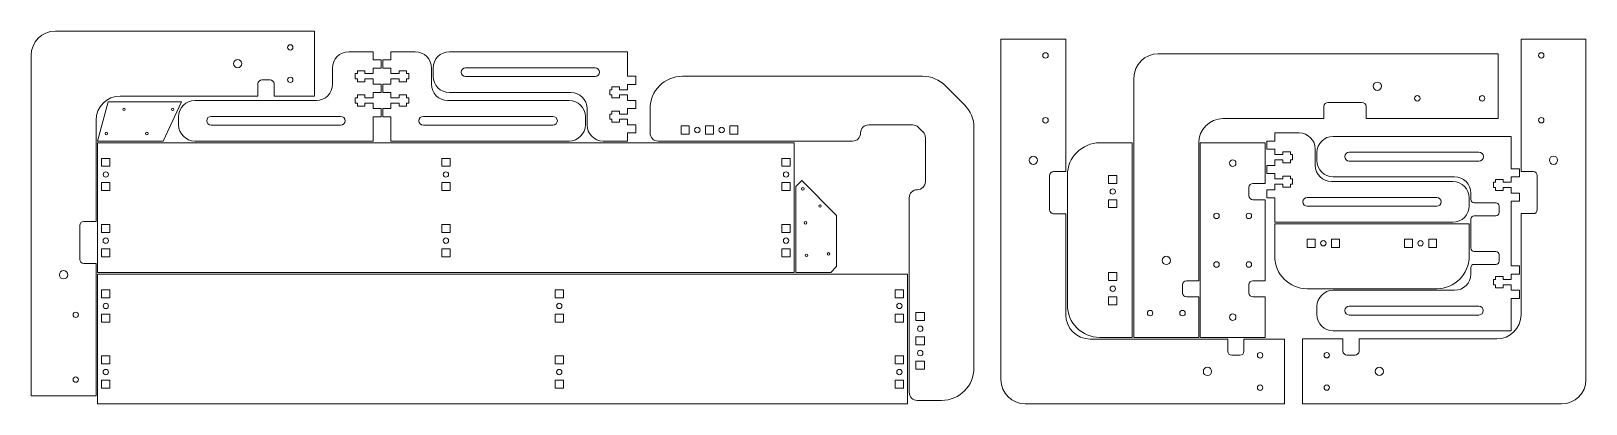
# Model space of a CAD drawing. Header units: inches. Extents: x 3 to 51, y 3.8 to 15.3.
import ezdxf

# ---------------------------------------------------------------- set-up
doc = ezdxf.new("R2010")
doc.units = ezdxf.units.IN
doc.header["$MEASUREMENT"] = 0

msp = doc.modelspace()

# ---------------------------------------------------------------- linework, layer by layer
at = {"color": 7, "linetype": 'Continuous', "lineweight": 15}
for p, q in [((11.801, 15.338), (3.799, 15.338)), ((11.801, 13.334), (11.801, 15.338)), ((34.989, 15.088), (32.989, 15.088)), ((32.989, 15.088), (32.989, 4.588)), ((34.989, 15.088), (34.989, 11.003)), ((49.043, 15.092), (51.047, 15.092)), ((49.043, 15.092), (49.043, 11.003)), ((51.047, 15.092), (51.047, 4.59)), ((3.047, 4.084), (3.047, 14.586)), ((13.605, 14.7), (12.853, 14.7)), ((13.605, 14.45), (13.605, 14.7)), ((13.855, 14.45), (13.605, 14.45)), ((13.855, 14.196), (13.855, 14.45)), ((13.905, 14.45), (13.905, 14.196)), ((14.155, 14.45), (13.905, 14.45)), ((14.155, 14.7), (14.907, 14.7)), ((14.155, 14.45), (14.155, 14.7)), ((15.961, 14.7), (21.463, 14.7)), ((21.463, 14.7), (21.463, 13.95)), ((48.343, 14.638), (37.843, 14.638)), ((48.343, 12.638), (48.343, 14.638)), ((12.351, 14.198), (12.351, 13.698)), ((13.121, 14.028), (13.055, 14.028)), ((13.055, 14.028), (13.055, 13.868)), ((13.351, 14.118), (13.121, 14.118)), ((13.121, 14.118), (13.121, 14.028)), ((13.351, 14.028), (13.351, 14.118)), ((13.605, 14.028), (13.351, 14.028)), ((13.605, 14.196), (13.855, 14.196)), ((13.605, 14.028), (13.605, 14.196)), ((13.905, 14.196), (14.155, 14.196)), ((14.155, 14.028), (14.155, 14.196)), ((14.155, 14.028), (14.409, 14.028)), ((14.409, 14.118), (14.639, 14.118)), ((14.409, 14.028), (14.409, 14.118)), ((14.639, 14.118), (14.639, 14.028)), ((14.639, 14.028), (14.705, 14.028)), ((14.705, 14.028), (14.705, 13.868)), ((15.409, 14.198), (15.409, 13.698)), ((15.459, 13.948), (15.459, 14.198)), ((20.461, 14.209), (16.461, 14.209)), ((16.461, 13.938), (20.461, 13.938)), ((21.713, 13.95), (21.463, 13.95)), ((21.713, 13.696), (21.713, 13.95)), ((30.569, 13.946), (23.155, 13.946)), ((10.051, 13.334), (10.051, 13.711)), ((10.174, 13.834), (10.424, 13.834)), ((10.547, 13.711), (10.547, 13.334)), ((13.055, 13.868), (13.121, 13.868)), ((13.121, 13.868), (13.121, 13.778)), ((13.121, 13.778), (13.351, 13.778)), ((13.351, 13.778), (13.351, 13.868)), ((13.351, 13.868), (13.605, 13.868)), ((13.605, 13.7), (13.605, 13.868)), ((13.855, 13.7), (13.605, 13.7)), ((13.605, 13.446), (13.855, 13.446)), ((13.605, 13.278), (13.605, 13.446)), ((13.855, 13.446), (13.855, 13.7)), ((13.905, 13.7), (13.905, 13.446)), ((14.155, 13.7), (13.905, 13.7)), ((13.905, 13.446), (14.155, 13.446)), ((14.155, 13.7), (14.155, 13.868)), ((14.409, 13.868), (14.155, 13.868)), ((14.155, 13.278), (14.155, 13.446)), ((14.409, 13.778), (14.409, 13.868)), ((14.639, 13.778), (14.409, 13.778)), ((14.705, 13.868), (14.639, 13.868)), ((14.639, 13.868), (14.639, 13.778)), ((19.711, 13.446), (15.961, 13.446)), ((20.913, 13.528), (20.979, 13.528)), ((20.913, 13.368), (20.913, 13.528)), ((20.979, 13.618), (21.209, 13.618)), ((20.979, 13.528), (20.979, 13.618)), ((21.209, 13.618), (21.209, 13.528)), ((21.209, 13.528), (21.463, 13.528)), ((21.463, 13.696), (21.713, 13.696)), ((21.463, 13.696), (21.463, 13.528)), ((31.862, 13.068), (31.276, 13.653)), ((37.093, 5.888), (37.093, 13.888)), ((5.425, 13.156), (5.101, 11.946)), ((7.687, 13.156), (5.425, 13.156)), ((10.051, 13.334), (5.799, 13.334)), ((7.122, 11.946), (7.687, 13.156)), ((11.853, 13.2), (8.103, 13.2)), ((11.801, 13.334), (10.547, 13.334)), ((13.121, 13.278), (13.055, 13.278)), ((13.055, 13.278), (13.055, 13.118)), ((13.055, 13.118), (13.121, 13.118)), ((13.351, 13.368), (13.121, 13.368)), ((13.121, 13.368), (13.121, 13.278)), ((13.121, 13.118), (13.121, 13.028)), ((13.121, 13.028), (13.351, 13.028)), ((13.351, 13.278), (13.351, 13.368)), ((13.605, 13.278), (13.351, 13.278)), ((13.351, 13.028), (13.351, 13.118)), ((13.351, 13.118), (13.605, 13.118)), ((13.605, 12.95), (13.605, 13.118)), ((14.155, 13.278), (14.409, 13.278)), ((14.409, 13.118), (14.155, 13.118)), ((14.155, 12.95), (14.155, 13.118)), ((14.409, 13.278), (14.409, 13.368)), ((14.409, 13.368), (14.639, 13.368)), ((14.409, 13.028), (14.409, 13.118)), ((14.639, 13.028), (14.409, 13.028)), ((14.639, 13.368), (14.639, 13.278)), ((14.639, 13.278), (14.705, 13.278)), ((14.639, 13.118), (14.639, 13.028)), ((14.705, 13.118), (14.639, 13.118)), ((14.705, 13.278), (14.705, 13.118)), ((15.907, 13.2), (19.657, 13.2)), ((20.979, 13.368), (20.913, 13.368)), ((20.979, 13.278), (20.979, 13.368)), ((21.209, 13.278), (20.979, 13.278)), ((21.209, 13.368), (21.209, 13.278)), ((21.463, 13.368), (21.209, 13.368)), ((21.463, 13.368), (21.463, 13.2)), ((21.713, 13.2), (21.463, 13.2)), ((21.713, 12.946), (21.713, 13.2)), ((42.958, 13.013), (42.958, 12.638)), ((44.133, 13.138), (43.083, 13.138)), ((44.258, 12.638), (44.258, 13.013)), ((5.051, 9.469), (5.051, 12.586)), ((7.601, 12.698), (7.601, 12.448)), ((12.603, 12.709), (8.603, 12.709)), ((13.855, 12.95), (13.605, 12.95)), ((13.605, 12.696), (13.855, 12.696)), ((13.605, 11.946), (13.605, 12.696)), ((13.855, 12.696), (13.855, 12.95)), ((14.155, 12.95), (13.905, 12.95)), ((13.905, 12.95), (13.905, 12.696)), ((13.905, 12.696), (14.155, 12.696)), ((14.155, 11.946), (14.155, 12.696)), ((19.157, 12.709), (15.157, 12.709)), ((20.159, 12.698), (20.159, 12.448)), ((20.209, 12.448), (20.209, 12.948)), ((20.913, 12.778), (20.979, 12.778)), ((20.913, 12.618), (20.913, 12.778)), ((20.979, 12.618), (20.913, 12.618)), ((20.979, 12.868), (21.209, 12.868)), ((20.979, 12.778), (20.979, 12.868)), ((20.979, 12.528), (20.979, 12.618)), ((21.209, 12.528), (20.979, 12.528)), ((21.209, 12.868), (21.209, 12.778)), ((21.209, 12.778), (21.463, 12.778)), ((21.209, 12.618), (21.209, 12.528)), ((21.463, 12.618), (21.209, 12.618)), ((21.463, 12.946), (21.713, 12.946)), ((21.463, 12.946), (21.463, 12.778)), ((21.463, 12.618), (21.463, 12.45)), ((22.155, 12.946), (22.155, 12.196)), ((42.958, 12.638), (39.843, 12.638)), ((48.343, 12.638), (44.258, 12.638)), ((8.603, 12.438), (12.603, 12.438)), ((15.157, 12.438), (19.157, 12.438)), ((21.713, 12.45), (21.463, 12.45)), ((21.463, 12.196), (21.713, 12.196)), ((21.463, 12.196), (21.463, 11.946)), ((21.713, 12.196), (21.713, 12.45)), ((23.115, 12.156), (23.115, 12.416)), ((23.115, 12.416), (23.365, 12.416)), ((23.365, 12.156), (23.115, 12.156)), ((23.365, 12.416), (23.365, 12.156)), ((23.865, 12.156), (23.865, 12.416)), ((23.865, 12.416), (24.115, 12.416)), ((24.115, 12.156), (23.865, 12.156)), ((24.115, 12.416), (24.115, 12.156)), ((24.615, 12.156), (24.615, 12.416)), ((24.615, 12.416), (24.865, 12.416)), ((24.865, 12.156), (24.615, 12.156)), ((24.865, 12.416), (24.865, 12.156)), ((30.258, 12.446), (28.905, 12.446)), ((30.581, 12.227), (30.435, 12.373)), ((30.655, 10.696), (30.655, 12.05)), ((32.155, 4.946), (32.155, 12.36)), ((41.443, 12.196), (42.193, 12.196)), ((41.443, 11.946), (41.443, 12.196)), ((48.743, 12.092), (43.243, 12.092)), ((48.743, 11.092), (48.743, 12.092)), ((5.101, 11.946), (7.122, 11.946)), ((26.605, 11.896), (5.101, 11.896)), ((5.101, 11.896), (5.101, 7.892)), ((8.103, 11.946), (13.605, 11.946)), ((19.657, 11.946), (14.155, 11.946)), ((21.463, 11.946), (20.711, 11.946)), ((22.405, 11.946), (28.405, 11.946)), ((26.605, 7.892), (26.605, 11.896)), ((36.041, 11.892), (37.043, 11.892)), ((37.043, 11.892), (37.043, 5.888)), ((39.093, 7.638), (39.093, 11.888)), ((39.143, 11.888), (39.143, 5.888)), ((41.143, 11.888), (39.143, 11.888)), ((41.143, 10.638), (41.143, 11.888)), ((41.443, 11.946), (41.193, 11.946)), ((41.193, 11.946), (41.193, 11.696)), ((41.193, 11.696), (41.443, 11.696)), ((41.443, 11.528), (41.443, 11.696)), ((41.443, 11.528), (41.693, 11.528)), ((41.693, 11.618), (41.927, 11.618)), ((41.693, 11.528), (41.693, 11.618)), ((41.927, 11.618), (41.927, 11.528)), ((41.927, 11.528), (41.993, 11.528)), ((41.993, 11.528), (41.993, 11.364)), ((42.693, 11.696), (42.693, 11.196)), ((42.743, 11.592), (42.743, 11.342)), ((47.743, 11.605), (43.743, 11.605)), ((5.481, 11.413), (5.225, 11.413)), ((5.225, 11.413), (5.225, 11.167)), ((5.225, 11.167), (5.481, 11.167)), ((5.481, 11.167), (5.481, 11.413)), ((15.981, 11.413), (15.725, 11.413)), ((15.725, 11.413), (15.725, 11.167)), ((15.725, 11.167), (15.981, 11.167)), ((15.981, 11.167), (15.981, 11.413)), ((26.225, 11.413), (26.225, 11.167)), ((26.481, 11.413), (26.225, 11.413)), ((26.225, 11.167), (26.481, 11.167)), ((26.481, 11.167), (26.481, 11.413)), ((41.193, 11.196), (41.193, 10.946)), ((41.443, 11.196), (41.193, 11.196)), ((41.693, 11.364), (41.443, 11.364)), ((41.443, 11.196), (41.443, 11.364)), ((41.693, 11.274), (41.693, 11.364)), ((41.927, 11.274), (41.693, 11.274)), ((41.993, 11.364), (41.927, 11.364)), ((41.927, 11.364), (41.927, 11.274)), ((43.743, 11.33), (47.743, 11.33)), ((48.993, 11.092), (48.743, 11.092)), ((48.993, 10.842), (48.993, 11.092)), ((5.481, 10.663), (5.225, 10.663)), ((5.225, 10.663), (5.225, 10.417)), ((5.481, 10.417), (5.481, 10.663)), ((15.981, 10.663), (15.725, 10.663)), ((15.725, 10.663), (15.725, 10.417)), ((15.981, 10.417), (15.981, 10.663)), ((26.481, 10.663), (26.225, 10.663)), ((26.225, 10.663), (26.225, 10.417)), ((26.481, 10.417), (26.481, 10.663)), ((26.655, 10.546), (26.836, 10.728)), ((26.836, 10.728), (27.915, 9.649)), ((34.489, 10.878), (34.489, 9.828)), ((34.989, 11.003), (34.614, 11.003)), ((35.039, 6.89), (35.039, 10.89)), ((36.313, 10.888), (36.569, 10.888)), ((36.313, 10.642), (36.313, 10.888)), ((36.569, 10.642), (36.313, 10.642)), ((36.569, 10.888), (36.569, 10.642)), ((41.143, 10.638), (40.768, 10.638)), ((41.193, 10.946), (41.443, 10.946)), ((41.443, 10.778), (41.443, 10.946)), ((41.443, 10.778), (41.693, 10.778)), ((41.693, 10.614), (41.443, 10.614)), ((41.443, 10.446), (41.443, 10.614)), ((41.693, 10.778), (41.693, 10.868)), ((41.693, 10.868), (41.927, 10.868)), ((41.693, 10.524), (41.693, 10.614)), ((41.927, 10.868), (41.927, 10.778)), ((41.927, 10.778), (41.993, 10.778)), ((41.993, 10.614), (41.927, 10.614)), ((41.927, 10.614), (41.927, 10.524)), ((41.993, 10.778), (41.993, 10.614)), ((43.193, 10.696), (46.943, 10.696)), ((43.243, 10.842), (46.993, 10.842)), ((48.259, 10.674), (48.193, 10.674)), ((48.193, 10.674), (48.193, 10.51)), ((48.259, 10.764), (48.259, 10.674)), ((48.493, 10.764), (48.259, 10.764)), ((48.493, 10.674), (48.493, 10.764)), ((48.743, 10.674), (48.493, 10.674)), ((48.743, 10.674), (48.743, 10.842)), ((48.743, 10.842), (48.993, 10.842)), ((49.043, 11.003), (49.42, 11.003)), ((49.543, 10.88), (49.543, 9.83)), ((5.225, 10.417), (5.481, 10.417)), ((15.725, 10.417), (15.981, 10.417)), ((26.225, 10.417), (26.481, 10.417)), ((26.655, 7.892), (26.655, 10.546)), ((30.155, 10.196), (30.155, 4.196)), ((36.313, 10.138), (36.569, 10.138)), ((36.313, 9.892), (36.313, 10.138)), ((36.569, 10.138), (36.569, 9.892)), ((40.643, 10.513), (40.643, 10.263)), ((40.768, 10.138), (41.143, 10.138)), ((41.143, 7.638), (41.143, 10.138)), ((41.193, 10.446), (41.193, 10.196)), ((41.443, 10.446), (41.193, 10.446)), ((41.193, 10.196), (41.443, 10.196)), ((41.443, 9.446), (41.443, 10.196)), ((41.927, 10.524), (41.693, 10.524)), ((46.443, 10.209), (42.443, 10.209)), ((47.443, 10.196), (47.443, 9.946)), ((47.493, 10.342), (47.493, 10.142)), ((48.193, 10.51), (48.259, 10.51)), ((48.259, 10.51), (48.259, 10.42)), ((48.259, 10.42), (48.493, 10.42)), ((48.493, 10.51), (48.743, 10.51)), ((48.493, 10.42), (48.493, 10.51)), ((48.743, 10.342), (48.743, 10.51)), ((48.993, 10.342), (48.743, 10.342)), ((48.743, 10.092), (48.993, 10.092)), ((48.743, 8.092), (48.743, 10.092)), ((48.993, 10.092), (48.993, 10.342)), ((27.915, 9.649), (27.915, 8.072)), ((34.614, 9.703), (34.989, 9.703)), ((34.989, 9.703), (34.989, 6.588)), ((36.569, 9.892), (36.313, 9.892)), ((42.443, 9.934), (46.443, 9.934)), ((48.268, 10.042), (47.593, 10.042)), ((47.593, 9.642), (48.268, 9.642)), ((48.368, 9.742), (48.368, 9.942)), ((49.42, 9.707), (49.043, 9.707)), ((49.043, 9.707), (49.043, 6.59)), ((4.551, 8.296), (4.551, 9.346)), ((4.674, 9.469), (5.051, 9.469)), ((5.481, 9.372), (5.225, 9.372)), ((5.225, 9.372), (5.225, 9.126)), ((5.225, 9.126), (5.481, 9.126)), ((5.481, 9.126), (5.481, 9.372)), ((15.981, 9.372), (15.725, 9.372)), ((15.725, 9.372), (15.725, 9.126)), ((15.725, 9.126), (15.981, 9.126)), ((15.981, 9.126), (15.981, 9.372)), ((26.481, 9.372), (26.225, 9.372)), ((26.225, 9.372), (26.225, 9.126)), ((26.225, 9.126), (26.481, 9.126)), ((26.481, 9.126), (26.481, 9.372)), ((41.439, 9.396), (47.443, 9.396)), ((41.439, 8.394), (41.439, 9.396)), ((46.943, 9.446), (41.443, 9.446)), ((47.443, 9.396), (47.443, 8.394)), ((47.493, 9.542), (47.493, 8.642)), ((42.443, 8.666), (42.443, 8.922)), ((42.443, 8.922), (42.689, 8.922)), ((42.689, 8.666), (42.443, 8.666)), ((42.689, 8.922), (42.689, 8.666)), ((43.193, 8.666), (43.193, 8.922)), ((43.193, 8.922), (43.439, 8.922)), ((43.439, 8.666), (43.193, 8.666)), ((43.439, 8.922), (43.439, 8.666)), ((45.443, 8.666), (45.443, 8.922)), ((45.443, 8.922), (45.689, 8.922)), ((45.689, 8.666), (45.443, 8.666)), ((45.689, 8.922), (45.689, 8.666)), ((46.193, 8.666), (46.193, 8.922)), ((46.193, 8.922), (46.439, 8.922)), ((46.439, 8.666), (46.193, 8.666)), ((46.439, 8.922), (46.439, 8.666)), ((5.051, 8.173), (4.674, 8.173)), ((5.051, 4.084), (5.051, 8.173)), ((5.481, 8.622), (5.225, 8.622)), ((5.225, 8.622), (5.225, 8.376)), ((5.225, 8.376), (5.481, 8.376)), ((5.481, 8.376), (5.481, 8.622)), ((15.981, 8.622), (15.725, 8.622)), ((15.725, 8.622), (15.725, 8.376)), ((15.725, 8.376), (15.981, 8.376)), ((15.981, 8.376), (15.981, 8.622)), ((26.481, 8.622), (26.225, 8.622)), ((26.225, 8.622), (26.225, 8.376)), ((26.225, 8.376), (26.481, 8.376)), ((26.481, 8.376), (26.481, 8.622)), ((48.268, 8.542), (47.593, 8.542)), ((48.368, 8.242), (48.368, 8.442)), ((5.101, 7.892), (26.605, 7.892)), ((30.105, 7.842), (5.101, 7.842)), ((5.101, 7.842), (5.101, 3.838)), ((27.735, 7.892), (26.655, 7.892)), ((27.735, 7.892), (27.915, 8.072)), ((30.105, 3.838), (30.105, 7.842)), ((36.313, 7.888), (36.569, 7.888)), ((36.313, 7.642), (36.313, 7.888)), ((36.569, 7.888), (36.569, 7.642)), ((47.493, 8.042), (47.493, 7.842)), ((47.593, 8.142), (48.268, 8.142)), ((48.493, 7.764), (48.259, 7.764)), ((48.259, 7.764), (48.259, 7.674)), ((48.493, 7.674), (48.493, 7.764)), ((48.993, 8.092), (48.743, 8.092)), ((48.743, 7.674), (48.743, 7.842)), ((48.743, 7.842), (48.993, 7.842)), ((48.993, 7.842), (48.993, 8.092)), ((5.481, 7.359), (5.225, 7.359)), ((5.225, 7.359), (5.225, 7.113)), ((5.481, 7.113), (5.481, 7.359)), ((19.481, 7.359), (19.225, 7.359)), ((19.225, 7.359), (19.225, 7.113)), ((19.481, 7.113), (19.481, 7.359)), ((29.725, 7.359), (29.725, 7.113)), ((29.981, 7.359), (29.725, 7.359)), ((29.981, 7.113), (29.981, 7.359)), ((36.569, 7.642), (36.313, 7.642)), ((38.593, 7.513), (38.593, 7.263)), ((39.093, 7.638), (38.718, 7.638)), ((40.643, 7.263), (40.643, 7.513)), ((40.768, 7.638), (41.143, 7.638)), ((46.441, 7.392), (42.441, 7.392)), ((46.993, 7.342), (43.243, 7.342)), ((48.193, 7.674), (48.193, 7.51)), ((48.259, 7.674), (48.193, 7.674)), ((48.193, 7.51), (48.259, 7.51)), ((48.259, 7.51), (48.259, 7.42)), ((48.259, 7.42), (48.493, 7.42)), ((48.743, 7.674), (48.493, 7.674)), ((48.493, 7.42), (48.493, 7.51)), ((48.493, 7.51), (48.743, 7.51)), ((48.743, 7.342), (48.743, 7.51)), ((48.993, 7.342), (48.743, 7.342)), ((48.993, 7.092), (48.993, 7.342)), ((5.225, 7.113), (5.481, 7.113)), ((19.225, 7.113), (19.481, 7.113)), ((29.725, 7.113), (29.981, 7.113)), ((36.313, 7.138), (36.569, 7.138)), ((36.313, 6.892), (36.313, 7.138)), ((36.569, 6.892), (36.313, 6.892)), ((36.569, 7.138), (36.569, 6.892)), ((38.718, 7.138), (39.093, 7.138)), ((39.093, 5.888), (39.093, 7.138)), ((41.143, 7.138), (40.768, 7.138)), ((41.143, 5.888), (41.143, 7.138)), ((42.743, 6.842), (42.743, 6.592)), ((47.743, 6.855), (43.743, 6.855)), ((48.743, 6.092), (48.743, 7.092)), ((48.743, 7.092), (48.993, 7.092)), ((5.225, 6.609), (5.225, 6.363)), ((5.481, 6.609), (5.225, 6.609)), ((5.225, 6.363), (5.481, 6.363)), ((5.481, 6.363), (5.481, 6.609)), ((19.481, 6.609), (19.225, 6.609)), ((19.225, 6.609), (19.225, 6.363)), ((19.225, 6.363), (19.481, 6.363)), ((19.481, 6.363), (19.481, 6.609)), ((29.725, 6.609), (29.725, 6.363)), ((29.981, 6.609), (29.725, 6.609)), ((29.725, 6.363), (29.981, 6.363)), ((29.981, 6.363), (29.981, 6.609)), ((30.365, 6.656), (30.625, 6.656)), ((30.365, 6.406), (30.365, 6.656)), ((30.625, 6.406), (30.365, 6.406)), ((30.625, 6.656), (30.625, 6.406)), ((43.743, 6.58), (47.743, 6.58)), ((30.365, 5.906), (30.625, 5.906)), ((30.365, 5.656), (30.365, 5.906)), ((30.625, 5.906), (30.625, 5.656)), ((39.989, 5.838), (35.739, 5.838)), ((37.043, 5.888), (36.041, 5.888)), ((39.093, 5.888), (37.093, 5.888)), ((39.143, 5.888), (41.143, 5.888)), ((39.989, 5.838), (39.989, 5.463)), ((40.489, 5.463), (40.489, 5.838)), ((41.739, 5.838), (40.489, 5.838)), ((41.739, 5.838), (41.739, 3.838)), ((42.293, 5.842), (43.547, 5.842)), ((42.293, 5.842), (42.293, 3.838)), ((43.243, 6.092), (48.743, 6.092)), ((43.547, 5.465), (43.547, 5.842)), ((44.043, 5.842), (44.043, 5.465)), ((44.043, 5.842), (48.295, 5.842)), ((5.481, 5.318), (5.225, 5.318)), ((5.225, 5.318), (5.225, 5.072)), ((5.481, 5.072), (5.481, 5.318)), ((19.481, 5.318), (19.225, 5.318)), ((19.225, 5.318), (19.225, 5.072)), ((19.481, 5.072), (19.481, 5.318)), ((29.981, 5.318), (29.725, 5.318)), ((29.725, 5.318), (29.725, 5.072)), ((29.981, 5.072), (29.981, 5.318)), ((30.625, 5.656), (30.365, 5.656)), ((40.114, 5.338), (40.364, 5.338)), ((43.92, 5.342), (43.67, 5.342)), ((5.225, 5.072), (5.481, 5.072)), ((19.225, 5.072), (19.481, 5.072)), ((29.725, 5.072), (29.981, 5.072)), ((30.365, 5.156), (30.625, 5.156)), ((30.365, 4.906), (30.365, 5.156)), ((30.625, 4.906), (30.365, 4.906)), ((30.625, 5.156), (30.625, 4.906)), ((5.481, 4.568), (5.225, 4.568)), ((5.225, 4.568), (5.225, 4.322)), ((5.225, 4.322), (5.481, 4.322)), ((5.481, 4.322), (5.481, 4.568)), ((19.225, 4.568), (19.225, 4.322)), ((19.481, 4.568), (19.225, 4.568)), ((19.225, 4.322), (19.481, 4.322)), ((19.481, 4.322), (19.481, 4.568)), ((29.725, 4.568), (29.725, 4.322)), ((29.981, 4.568), (29.725, 4.568)), ((29.725, 4.322), (29.981, 4.322)), ((29.981, 4.322), (29.981, 4.568)), ((5.051, 4.084), (3.047, 4.084)), ((30.405, 3.946), (31.155, 3.946)), ((5.101, 3.838), (30.105, 3.838)), ((41.739, 3.838), (33.739, 3.838)), ((42.293, 3.838), (50.295, 3.838))]:
    msp.add_line(p, q, dxfattribs=at)
for centre, radius in [((11.049, 14.836), 0.0828), ((9.424, 14.336), 0.127), ((34.364, 14.588), 0.0848), ((49.67, 14.59), 0.0828), ((11.049, 13.836), 0.0827), ((44.608, 13.638), 0.128), ((5.916, 12.924), 0.0395), ((7.416, 12.924), 0.0395), ((45.843, 13.263), 0.0848), ((47.843, 13.263), 0.0848), ((34.364, 12.588), 0.0848), ((49.67, 12.59), 0.0828), ((5.37, 12.178), 0.0395), ((6.62, 12.178), 0.0395), ((23.615, 12.286), 0.0848), ((24.365, 12.286), 0.0847), ((33.989, 11.353), 0.128), ((40.143, 11.263), 0.1), ((50.045, 11.355), 0.127), ((5.353, 10.915), 0.0827), ((15.853, 10.915), 0.0828), ((26.353, 10.915), 0.0828), ((26.872, 10.473), 0.0395), ((36.441, 10.39), 0.0827), ((27.402, 9.943), 0.0395), ((39.643, 9.638), 0.0847), ((40.643, 9.638), 0.0848), ((26.954, 9.422), 0.0395), ((5.353, 8.874), 0.0828), ((15.853, 8.874), 0.0828), ((26.353, 8.874), 0.0828), ((42.941, 8.794), 0.0828), ((45.941, 8.794), 0.0828), ((26.986, 8.422), 0.0395), ((27.663, 8.465), 0.0395), ((38.093, 8.263), 0.129), ((39.643, 8.138), 0.0847), ((40.643, 8.138), 0.0848), ((4.049, 7.821), 0.127), ((36.441, 7.39), 0.0827), ((5.353, 6.861), 0.0827), ((19.353, 6.861), 0.0828), ((29.853, 6.861), 0.0828), ((37.593, 6.638), 0.0847), ((38.593, 6.638), 0.0847), ((4.424, 6.586), 0.0828), ((30.495, 6.156), 0.0848), ((40.143, 6.513), 0.1), ((30.495, 5.406), 0.0847), ((40.989, 5.338), 0.0847), ((43.045, 5.34), 0.0828), ((5.353, 4.82), 0.0828), ((19.353, 4.82), 0.0828), ((29.853, 4.82), 0.0828), ((39.364, 4.838), 0.128), ((44.67, 4.84), 0.127), ((4.424, 4.586), 0.0828), ((40.989, 4.338), 0.0847), ((43.045, 4.34), 0.0827)]:
    msp.add_circle(centre, radius, dxfattribs=at)
for centre, radius, start, end in [((3.799, 14.586), 0.752, 90, 180), ((12.853, 14.198), 0.502, 90, 180), ((14.907, 14.198), 0.502, 0, 90), ((15.961, 14.198), 0.502, 90, 180), ((37.843, 13.888), 0.75, 90, 180), ((15.961, 13.948), 0.502, 180, 270), ((16.461, 14.073), 0.136, 90, 270), ((20.461, 14.073), 0.136, 270, 90), ((23.155, 12.946), 1, 90, 180), ((30.569, 12.946), 1, 45, 90), ((10.174, 13.711), 0.123, 90, 180), ((10.424, 13.711), 0.123, 0, 90), ((11.853, 13.698), 0.498, 270, 0), ((15.907, 13.698), 0.498, 180, 270), ((19.711, 12.948), 0.498, 0, 90), ((5.799, 12.586), 0.748, 90, 180), ((8.103, 12.698), 0.502, 90, 180), ((19.657, 12.698), 0.502, 0, 90), ((31.155, 12.36), 1, 0, 45), ((43.083, 13.013), 0.125, 90, 180), ((44.133, 13.013), 0.125, 0, 90), ((8.603, 12.573), 0.136, 90, 270), ((12.603, 12.573), 0.136, 270, 90), ((15.157, 12.573), 0.136, 90, 270), ((19.157, 12.573), 0.136, 270, 90), ((39.843, 11.888), 0.75, 90, 180), ((8.103, 12.448), 0.502, 180, 270), ((19.657, 12.448), 0.502, 270, 0), ((20.711, 12.448), 0.502, 180, 270), ((22.405, 12.196), 0.25, 180, 270), ((28.405, 12.196), 0.25, 270, 0), ((28.905, 12.196), 0.25, 90, 180), ((30.258, 12.196), 0.25, 45, 90), ((30.405, 12.05), 0.25, 0, 45), ((42.193, 11.696), 0.5, 0, 90), ((43.243, 11.592), 0.5, 90, 180), ((36.041, 10.89), 1.002, 90, 180), ((43.743, 11.467), 0.137, 90, 270), ((47.743, 11.467), 0.138, 270, 90), ((43.193, 11.196), 0.5, 180, 270), ((43.243, 11.342), 0.5, 180, 270), ((30.405, 10.696), 0.25, 270, 0), ((34.614, 10.878), 0.125, 90, 180), ((40.768, 10.513), 0.125, 90, 180), ((46.943, 10.196), 0.5, 0, 90), ((46.993, 10.342), 0.5, 0, 90), ((49.42, 10.88), 0.123, 0, 90), ((30.405, 10.196), 0.25, 90, 180), ((40.768, 10.263), 0.125, 180, 270), ((42.443, 10.071), 0.138, 90, 270), ((46.443, 10.071), 0.138, 270, 90), ((47.593, 10.142), 0.1, 180, 270), ((34.614, 9.828), 0.125, 180, 270), ((46.943, 9.946), 0.5, 270, 0), ((47.593, 9.542), 0.1, 90, 180), ((48.268, 9.942), 0.1, 0, 90), ((48.268, 9.742), 0.1, 270, 0), ((49.42, 9.83), 0.123, 270, 0), ((4.674, 9.346), 0.123, 90, 180), ((47.593, 8.642), 0.1, 180, 270), ((4.674, 8.296), 0.123, 180, 270), ((42.441, 8.394), 1.002, 180, 270), ((46.441, 8.394), 1.002, 270, 0), ((48.268, 8.442), 0.1, 0, 90), ((48.268, 8.242), 0.1, 270, 0), ((46.993, 7.842), 0.5, 270, 0), ((47.593, 8.042), 0.1, 90, 180), ((38.718, 7.513), 0.125, 90, 180), ((38.718, 7.263), 0.125, 180, 270), ((40.768, 7.513), 0.125, 90, 180), ((40.768, 7.263), 0.125, 180, 270), ((43.243, 6.842), 0.5, 90, 180), ((36.041, 6.89), 1.002, 180, 270), ((43.743, 6.717), 0.137, 90, 270), ((47.743, 6.717), 0.137, 270, 90), ((35.739, 6.588), 0.75, 180, 270), ((43.243, 6.592), 0.5, 180, 270), ((48.295, 6.59), 0.748, 270, 0), ((40.114, 5.463), 0.125, 180, 270), ((40.364, 5.463), 0.125, 270, 0), ((43.67, 5.465), 0.123, 180, 270), ((43.92, 5.465), 0.123, 270, 0), ((31.155, 4.946), 1, 270, 0), ((33.739, 4.588), 0.75, 180, 270), ((50.295, 4.59), 0.752, 270, 0), ((30.405, 4.196), 0.25, 180, 270)]:
    msp.add_arc(centre, radius, start, end, dxfattribs=at)

doc.saveas('drawing.dxf')
